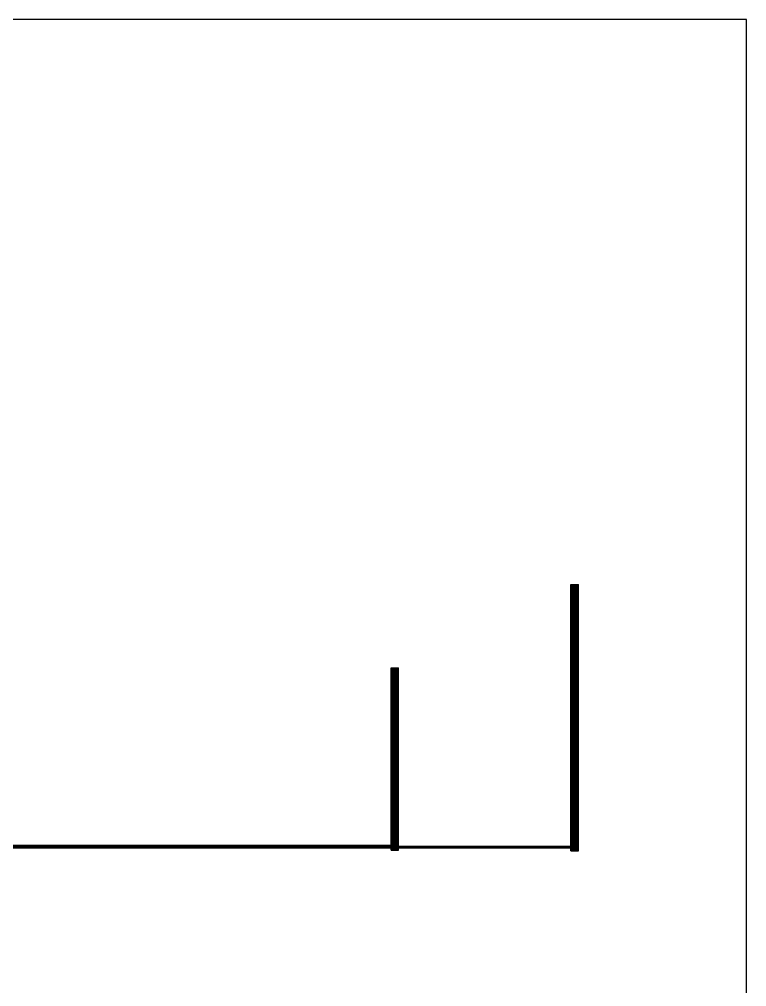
# Model space of a CAD drawing. Header units: millimetres. Extents: x -1225 to 566, y -985 to 617.
# Drawn here: x 32 to 566, y -92 to 617 of the extents above; entities that cross this region are included whole.
import ezdxf

# ---------------------------------------------------------------- set-up
doc = ezdxf.new("R2010")
doc.units = ezdxf.units.MM
for name, color, linetype in [('BORDER', 7, 'Continuous'), ('HIDDEN', 8, 'Continuous'), ('VISIBLE', 7, 'Continuous')]:
    doc.layers.add(name, color=color, linetype=linetype)

msp = doc.modelspace()

# ---------------------------------------------------------------- linework, layer by layer
at = {"layer": 'BORDER'}
msp.add_lwpolyline([(-1224.96, -985.33), (566.28, -985.33), (566.28, 617.28), (-1224.96, 617.28)], close=True, dxfattribs=at)
at = {"layer": 'HIDDEN'}
for points in [[(437.25, 202.75), (442.75, 202.75)], [(437.25, 7.35), (437.25, 202.75)], [(438.05, 202.25), (438.75, 202.25)], [(438.05, 7.85), (438.05, 202.25)], [(438.75, 7.85), (438.75, 202.25)], [(439.65, 202.25), (440.35, 202.25)], [(439.65, 7.85), (439.65, 202.25)], [(440.35, 7.85), (440.35, 202.25)], [(441.25, 202.25), (441.95, 202.25)], [(441.25, 7.85), (441.25, 202.25)], [(441.95, 7.85), (441.95, 202.25)], [(442.75, 7.35), (442.75, 202.75)], [(305.25, 141.75), (310.75, 141.75)], [(305.25, 8.01), (305.25, 141.75)], [(306.05, 141.25), (306.75, 141.25)], [(306.05, 8.51), (306.05, 141.25)], [(306.75, 8.51), (306.75, 141.25)], [(307.65, 141.25), (308.35, 141.25)], [(307.65, 8.51), (307.65, 141.25)], [(308.35, 8.51), (308.35, 141.25)], [(309.25, 141.25), (309.95, 141.25)], [(309.25, 8.51), (309.25, 141.25)], [(309.95, 8.51), (309.95, 141.25)], [(310.75, 8.01), (310.75, 141.75)], [(-137.75, 10.6), (310.75, 10.6)], [(-137.75, 10.6), (442.75, 10.6)], [(-137.75, 9.6), (442.75, 9.6)], [(-137.25, 10.95), (442.25, 10.95)], [(-137.25, 10.95), (442.25, 10.95)], [(-137.25, 10.95), (442.25, 10.95)], [(-137.25, 10.95), (442.25, 10.95)], [(-137.25, 10.95), (310.75, 10.95)], [(-137.25, 10.95), (442.25, 10.95)], [(-137.25, 10.6), (442.25, 10.6)], [(-137.25, 10.6), (442.25, 10.6)], [(-137.25, 10.6), (442.25, 10.6)], [(-137.25, 10.6), (442.25, 10.6)], [(-137.25, 10.6), (442.25, 10.6)], [(-137.25, 10.6), (442.25, 10.6)], [(-114.35, 11.26), (310.75, 11.26)], [(-114.35, 10.26), (310.75, 10.26)], [(-113.85, 11.61), (310.25, 11.61)], [(-113.85, 11.61), (310.25, 11.61)], [(-113.85, 11.61), (310.25, 11.61)], [(-113.85, 11.61), (310.25, 11.61)], [(-113.85, 11.61), (310.25, 11.61)], [(-113.85, 11.26), (310.25, 11.26)], [(-113.85, 11.26), (310.25, 11.26)], [(-113.85, 11.26), (310.25, 11.26)], [(-113.85, 11.26), (310.25, 11.26)], [(-113.85, 11.26), (310.25, 11.26)], [(-113.85, 11.26), (310.25, 11.26)], [(305.25, 9.6), (305.25, 11.61)], [(305.25, 11.26), (310.75, 11.26)], [(305.25, 10.26), (305.25, 11.26)], [(305.25, 10.26), (310.75, 10.26)], [(305.25, 8.01), (310.75, 8.01)], [(306.05, 11.61), (306.75, 11.61)], [(306.05, 11.26), (306.05, 11.61)], [(306.05, 9.6), (306.05, 11.61)], [(306.05, 11.26), (306.75, 11.26)], [(306.05, 11.26), (306.75, 11.26)], [(306.05, 8.51), (306.75, 8.51)], [(306.75, 11.26), (306.75, 11.61)], [(306.75, 9.6), (306.75, 11.61)], [(307.65, 11.61), (308.35, 11.61)], [(307.65, 11.26), (307.65, 11.61)], [(307.65, 9.6), (307.65, 11.61)], [(307.65, 11.26), (308.35, 11.26)], [(307.65, 11.26), (308.35, 11.26)], [(307.65, 8.51), (308.35, 8.51)], [(308.35, 11.26), (308.35, 11.61)], [(308.35, 9.6), (308.35, 11.61)], [(309.25, 11.61), (309.95, 11.61)], [(309.25, 11.26), (309.25, 11.61)], [(309.25, 9.6), (309.25, 11.61)], [(309.25, 11.26), (309.95, 11.26)], [(309.25, 11.26), (309.95, 11.26)], [(309.25, 8.51), (309.95, 8.51)], [(309.95, 11.26), (309.95, 11.61)], [(309.95, 9.6), (309.95, 11.61)], [(310.25, 11.26), (310.25, 11.61)], [(310.25, 11.26), (310.25, 11.61)], [(310.25, 11.26), (310.25, 11.61)], [(310.25, 11.26), (310.25, 11.61)], [(310.25, 11.26), (310.25, 11.61)], [(310.75, 10.26), (310.75, 11.26)], [(310.75, 10.26), (310.75, 11.26)], [(310.75, 9.6), (310.75, 10.95)], [(437.25, 9.6), (437.25, 10.95)], [(437.25, 10.6), (442.75, 10.6)], [(437.25, 9.6), (437.25, 10.6)], [(437.25, 9.6), (442.75, 9.6)], [(437.25, 7.35), (442.75, 7.35)], [(438.05, 10.95), (438.75, 10.95)], [(438.05, 10.6), (438.05, 10.95)], [(438.05, 9.6), (438.05, 10.95)], [(438.05, 10.6), (438.75, 10.6)], [(438.05, 10.6), (438.75, 10.6)], [(438.05, 7.85), (438.75, 7.85)], [(438.75, 10.6), (438.75, 10.95)], [(438.75, 9.6), (438.75, 10.95)], [(439.65, 10.95), (440.35, 10.95)], [(439.65, 10.6), (439.65, 10.95)], [(439.65, 9.6), (439.65, 10.95)], [(439.65, 10.6), (440.35, 10.6)], [(439.65, 10.6), (440.35, 10.6)], [(439.65, 7.85), (440.35, 7.85)], [(440.35, 10.6), (440.35, 10.95)], [(440.35, 9.6), (440.35, 10.95)], [(441.25, 10.95), (441.95, 10.95)], [(441.25, 10.6), (441.25, 10.95)], [(441.25, 9.6), (441.25, 10.95)], [(441.25, 10.6), (441.95, 10.6)], [(441.25, 10.6), (441.95, 10.6)], [(441.25, 7.85), (441.95, 7.85)], [(441.95, 10.6), (441.95, 10.95)], [(441.95, 9.6), (441.95, 10.95)], [(442.25, 10.6), (442.25, 10.95)], [(442.25, 10.6), (442.25, 10.95)], [(442.25, 10.6), (442.25, 10.95)], [(442.25, 10.6), (442.25, 10.95)], [(442.25, 10.6), (442.25, 10.95)], [(442.75, 9.6), (442.75, 10.6)], [(442.75, 9.6), (442.75, 10.6)]]:
    msp.add_lwpolyline(points, dxfattribs=at)
at = {"layer": 'VISIBLE'}
for points in [[(437.25, 202.75), (442.75, 202.75)], [(437.25, 10.95), (437.25, 202.75)], [(438.05, 202.25), (438.75, 202.25)], [(438.05, 10.95), (438.05, 202.25)], [(438.75, 10.95), (438.75, 202.25)], [(439.65, 202.25), (440.35, 202.25)], [(439.65, 10.95), (439.65, 202.25)], [(440.35, 10.95), (440.35, 202.25)], [(441.25, 202.25), (441.95, 202.25)], [(441.25, 10.95), (441.25, 202.25)], [(441.95, 10.95), (441.95, 202.25)], [(442.75, 7.35), (442.75, 202.75)], [(305.25, 141.75), (310.75, 141.75)], [(305.25, 11.61), (305.25, 141.75)], [(306.05, 141.25), (306.75, 141.25)], [(306.05, 11.61), (306.05, 141.25)], [(306.75, 11.61), (306.75, 141.25)], [(307.65, 141.25), (308.35, 141.25)], [(307.65, 11.61), (307.65, 141.25)], [(308.35, 11.61), (308.35, 141.25)], [(309.25, 141.25), (309.95, 141.25)], [(309.25, 11.61), (309.25, 141.25)], [(309.95, 11.61), (309.95, 141.25)], [(310.75, 10.95), (310.75, 141.75)], [(-42.25, 11.61), (310.25, 11.61)], [(-42.25, 11.26), (310.75, 11.26)], [(-42.25, 10.26), (310.75, 10.26)], [(-42.25, 9.6), (442.75, 9.6)], [(305.25, 11.26), (310.75, 11.26)], [(305.25, 10.26), (305.25, 11.26)], [(305.25, 10.26), (310.75, 10.26)], [(305.25, 8.01), (305.25, 9.6)], [(305.25, 8.01), (310.75, 8.01)], [(306.05, 11.61), (306.75, 11.61)], [(306.05, 11.26), (306.05, 11.61)], [(306.05, 8.51), (306.05, 9.6)], [(306.05, 8.51), (306.75, 8.51)], [(306.75, 11.26), (306.75, 11.61)], [(306.75, 8.51), (306.75, 9.6)], [(307.65, 11.61), (308.35, 11.61)], [(307.65, 11.26), (307.65, 11.61)], [(307.65, 8.51), (307.65, 9.6)], [(307.65, 8.51), (308.35, 8.51)], [(308.35, 11.26), (308.35, 11.61)], [(308.35, 8.51), (308.35, 9.6)], [(309.25, 11.61), (309.95, 11.61)], [(309.25, 11.26), (309.25, 11.61)], [(309.25, 8.51), (309.25, 9.6)], [(309.25, 8.51), (309.95, 8.51)], [(309.95, 11.26), (309.95, 11.61)], [(309.95, 8.51), (309.95, 9.6)], [(310.25, 11.26), (310.25, 11.61)], [(310.75, 10.26), (310.75, 11.26)], [(310.75, 10.26), (310.75, 11.26)], [(310.75, 10.95), (442.25, 10.95)], [(310.75, 10.6), (442.75, 10.6)], [(310.75, 8.01), (310.75, 9.6)], [(437.25, 10.6), (442.75, 10.6)], [(437.25, 9.6), (437.25, 10.6)], [(437.25, 9.6), (442.75, 9.6)], [(437.25, 7.35), (437.25, 9.6)], [(437.25, 7.35), (442.75, 7.35)], [(438.05, 10.95), (438.75, 10.95)], [(438.05, 10.6), (438.05, 10.95)], [(438.05, 7.85), (438.05, 9.6)], [(438.05, 7.85), (438.75, 7.85)], [(438.75, 10.6), (438.75, 10.95)], [(438.75, 7.85), (438.75, 9.6)], [(439.65, 10.95), (440.35, 10.95)], [(439.65, 10.6), (439.65, 10.95)], [(439.65, 7.85), (439.65, 9.6)], [(439.65, 7.85), (440.35, 7.85)], [(440.35, 10.6), (440.35, 10.95)], [(440.35, 7.85), (440.35, 9.6)], [(441.25, 10.95), (441.95, 10.95)], [(441.25, 10.6), (441.25, 10.95)], [(441.25, 7.85), (441.25, 9.6)], [(441.25, 7.85), (441.95, 7.85)], [(441.95, 10.6), (441.95, 10.95)], [(441.95, 7.85), (441.95, 9.6)], [(442.25, 10.6), (442.25, 10.95)], [(442.75, 9.6), (442.75, 10.6)], [(442.75, 9.6), (442.75, 10.6)]]:
    msp.add_lwpolyline(points, dxfattribs=at)

doc.saveas('drawing.dxf')
